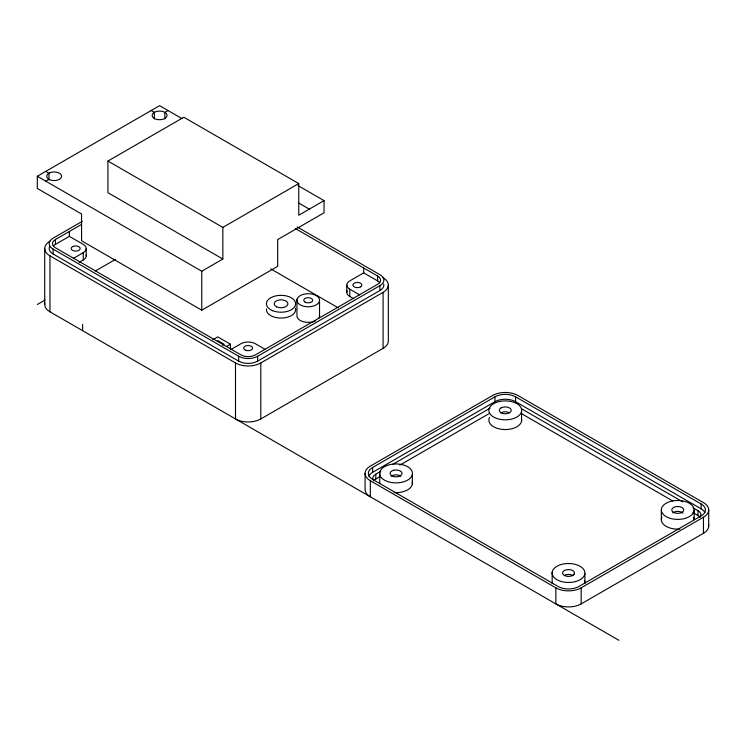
<?xml version="1.0" encoding="UTF-8"?>
<svg xmlns="http://www.w3.org/2000/svg" width="746" height="746" viewBox="0 0 746 746"><rect width="100%" height="100%" fill="white"/><g stroke="black" fill="none" stroke-linecap="round" stroke-linejoin="round"><path stroke-width="1.12" d="M298.036 185.595L324.053 200.618L324.053 212.796L277.671 239.578L277.671 266.359L201.765 310.177L81.575 240.79L81.575 214.009L37.3 188.449L37.3 176.27L159.588 105.671L182.024 118.623M45.73 181.138L48.938 179.292M168.027 110.539L164.847 112.376L164.847 119.015M107.937 161.052L222.849 227.399L222.849 259.048L107.937 192.71L107.937 161.052L183.842 117.234L298.754 183.572L298.754 215.23L324.053 200.618M82.181 221.394L53.115 238.17A13.419 7.749 0 0 0 53.115 249.127L53.115 253.994L238.664 361.12A13.419 7.749 0 0 0 257.64 361.12L379.928 290.52A13.419 7.749 0 0 0 383.742 284.03M295.379 228.556L377.607 276.029A10.136 5.856 0 0 1 377.607 284.31L255.319 354.91A10.136 5.856 0 0 1 240.977 354.91L55.437 247.793A10.136 5.856 0 0 1 55.437 239.513L81.407 224.518M53.236 246.283A10.136 5.856 0 0 1 55.437 244.38L69.35 236.351L83.263 244.38A10.136 5.856 0 0 1 83.263 252.661L83.263 259.962L79.29 262.256M73.322 258.396L83.263 252.661M37.3 304.517L45.086 300.023M95.525 270.901L115.574 259.328M222.849 227.399L298.754 183.572M37.3 176.27L201.765 271.227L222.849 259.048M212.806 339.775L217.785 336.903L230.439 344.204L230.439 349.51M222.392 345.193L224.108 344.204L217.785 340.549M226.458 346.498L230.439 344.204M231.036 349.454L240.977 343.71A10.136 5.856 0 0 1 255.319 343.71L265.259 349.454M379.807 282.799A10.136 5.856 0 0 0 377.607 280.897L363.694 272.868L349.781 280.897A10.136 5.856 0 0 0 349.781 289.178L349.781 296.479L353.753 298.782M53.115 249.127L238.664 356.252A13.419 7.749 0 0 0 257.64 356.252L379.928 285.653A13.419 7.749 0 0 0 379.928 274.696L297.234 226.952M49.954 241.219A17.895 10.332 0 0 0 49.954 255.822L235.494 362.948A17.895 10.332 0 0 0 260.802 362.948L383.09 292.348A17.895 10.332 0 0 0 383.09 277.736M235.494 362.948L235.494 418.944A17.895 10.332 0 0 0 260.802 418.944L383.09 348.345A17.895 10.332 0 0 0 388.33 341.034L388.33 285.037M372.636 467.444L494.934 396.844A14.612 8.439 0 0 1 515.598 396.844L701.137 503.97A14.612 8.439 0 0 1 701.137 515.896L578.849 586.505A14.612 8.439 0 0 1 558.185 586.505L372.636 479.38A14.612 8.439 0 0 1 372.636 467.444L372.636 472.321A14.612 8.439 0 0 0 368.86 476.097M372.636 472.321L494.934 401.712A14.612 8.439 0 0 1 515.598 401.712L701.137 508.837A14.612 8.439 0 0 1 704.923 512.614M373.606 480.527A10.136 5.856 0 0 1 375.807 474.139L380.814 471.248M392.844 464.301L490.075 408.165M373.606 480.909A10.136 5.856 0 0 1 375.807 479.016L379.817 476.694M399.856 465.122L489.068 413.62M370.324 480.713L555.863 587.839A17.895 10.332 0 0 0 581.171 587.839L703.459 517.239A17.895 10.332 0 0 0 703.459 502.627L517.91 395.501A17.895 10.332 0 0 0 492.612 395.501L370.324 466.11A17.895 10.332 0 0 0 370.324 480.713L370.324 496.789A17.895 10.332 0 0 1 365.083 489.479L365.083 473.412M555.863 587.839L555.863 603.906A17.895 10.332 0 0 0 581.171 603.906L703.459 533.306A17.895 10.332 0 0 0 708.551 524.652M151.158 110.539L154.338 112.376L154.338 119.015M298.335 202.819L309.292 209.141M349.781 289.178L359.712 294.922M521.51 408.78L682.851 501.927M692.931 507.756L697.976 510.665A10.136 5.856 0 0 1 700.606 516.316M270.714 268.858L338.283 307.865M521.51 413.648L672.771 500.976M692.931 512.623L697.976 515.533A10.136 5.856 0 0 1 700.177 517.435M45.73 171.403L48.938 173.258L48.938 179.898M44.863 303.165A17.895 10.332 0 0 0 49.954 311.819L618.947 640.329M708.7 509.928L708.7 526.005M703.459 517.239L703.459 533.306M701.137 503.97L701.137 508.837M697.976 510.665L697.976 515.533M694.134 509.928A16.403 9.465 0 0 1 669.535 518.134A16.403 9.465 0 0 1 669.535 501.732A16.403 9.465 0 0 1 694.134 509.928L694.134 519.673A16.403 9.465 0 0 0 693.575 517.22M661.338 509.928L661.338 519.673M584.883 573.59A16.403 9.465 0 0 1 559.435 580.873A16.403 9.465 0 0 1 561.234 564.508A16.403 9.465 0 0 1 584.883 573.59L584.883 583.335A16.403 9.465 0 0 0 584.594 580.864M581.171 587.839L581.171 603.906M552.152 572.387L552.152 582.122A16.403 9.465 0 0 0 552.217 583.782M521.547 411.494A16.403 9.465 0 0 1 495.409 417.928A16.403 9.465 0 0 1 498.832 401.646A16.403 9.465 0 0 1 521.547 411.494L521.547 421.238M515.598 396.844L515.598 401.712M494.934 396.844L494.934 401.712M412.324 474.577A16.403 9.465 0 0 1 386.167 480.974A16.403 9.465 0 0 1 389.645 464.693A16.403 9.465 0 0 1 412.324 474.577L412.324 484.313M383.09 292.348L383.09 348.345M379.928 285.653L379.928 290.52M379.77 472.255L379.77 481.991A16.403 9.465 0 0 0 379.667 483.641M377.607 276.029L377.607 280.897M375.807 474.139L375.807 479.016M363.694 268L363.694 272.868M346.806 285.037L346.806 292.348M319.53 300.825A11.33 6.546 0 0 1 301.748 305.618A11.33 6.546 0 0 1 303.445 294.334A11.33 6.546 0 0 1 319.53 300.825L319.53 316.407M296.955 299.687L296.955 315.269A11.33 6.546 0 0 0 303.016 321.647A11.33 6.546 0 0 0 315.53 320.845M260.802 362.948L260.802 418.944M257.64 356.252L257.64 361.12M238.664 356.252L238.664 361.12M201.765 271.227L201.765 310.177M86.238 248.521L86.238 255.822M82.629 324.361L82.629 330.692M69.35 231.474L69.35 236.351M55.437 239.513L55.437 244.38M49.954 255.822L49.954 311.819M44.713 248.521L44.713 304.517M319.4 314.7A11.33 6.546 0 0 1 318.887 318.076M53.115 253.994A13.419 7.749 0 0 1 49.637 246.516M521.501 418.767A16.403 9.465 0 0 1 503.998 429.537A16.403 9.465 0 0 1 489.572 417.34M412.286 481.841A16.403 9.465 0 0 1 394.037 492.547M679.876 529.054A16.403 9.465 0 0 1 661.898 517.22M295.425 308.154A14.612 8.439 0 0 1 281.69 318.057A14.612 8.439 0 0 1 266.481 308.9M349.781 296.479A10.136 5.856 0 0 1 347.151 290.828M86.144 255.057A10.136 5.856 0 0 1 83.263 259.962M500.771 412.958A5.968 3.441 0 0 1 509.192 412.631M391.23 476.256A5.968 3.441 0 0 1 392.303 475.603L393.636 475.137A5.968 3.441 0 0 1 400.686 476.125M672.706 512.95A5.968 3.441 0 0 1 683.028 513.211M564.657 575.241A5.968 3.441 0 0 1 573.059 575.632M574.131 574.15L573.422 574.942A5.968 3.441 0 0 1 563.976 575.222L563.127 574.467A5.968 3.441 0 0 1 568.219 569.552A5.968 3.441 0 0 1 574.131 574.15M500.771 408.09L499.913 408.836A5.968 3.441 0 0 0 504.883 413.788A5.968 3.441 0 0 0 510.907 409.246L510.217 408.435A5.968 3.441 0 0 0 500.771 408.09M154.478 112.273L153.247 113.15A7.451 4.308 0 0 0 154.17 118.362L155.672 119.071A7.451 4.308 0 0 0 165.37 118.129A7.451 4.308 0 0 0 165.015 112.459L163.514 111.741A7.451 4.308 0 0 0 154.478 112.273M72.922 246.488L72.101 246.963A4.476 2.583 0 0 0 72.148 250.106L72.987 250.581A4.476 2.583 0 0 0 79.001 250.246A4.476 2.583 0 0 0 78.945 246.758A4.476 2.583 0 0 0 72.922 246.488M49.851 172.764L48.425 173.529A7.451 4.308 0 0 0 48.089 178.77L49.413 179.59A7.451 4.308 0 0 0 59.242 179.422A7.451 4.308 0 0 0 60.239 173.781L58.915 172.96A7.451 4.308 0 0 0 49.851 172.764M360.644 286.8L359.74 287.229A4.476 2.583 0 0 1 353.8 286.595A4.476 2.583 0 0 1 354.369 283.126A4.476 2.583 0 0 1 360.411 283.144L361.157 283.666A4.476 2.583 0 0 1 360.644 286.8M681.76 512.474L680.492 512.987A5.968 3.441 0 0 1 671.782 510.077A5.968 3.441 0 0 1 680.026 506.748A5.968 3.441 0 0 1 681.76 512.474M393.636 470.26L392.303 470.735A5.968 3.441 0 0 0 392.527 476.19L393.888 476.619A5.968 3.441 0 0 0 402.01 473.328A5.968 3.441 0 0 0 393.636 470.26M305.077 302.083A4.476 2.583 0 0 0 312.555 300.927A4.476 2.583 0 0 0 307.082 297.766A4.476 2.583 0 0 0 305.077 302.083M245.91 350.331A4.476 2.583 0 0 0 252.624 348.093A4.476 2.583 0 0 0 245.91 345.864A4.476 2.583 0 0 0 245.91 350.331M276.691 306.848A6.854 3.963 0 0 0 287.807 304.433A6.854 3.963 0 0 0 278.622 300.079A6.854 3.963 0 0 0 276.691 306.848M272.672 310.7A14.612 8.439 0 0 0 295.593 304.517A14.612 8.439 0 0 0 274.854 296.143A14.612 8.439 0 0 0 272.672 310.7"/></g></svg>
